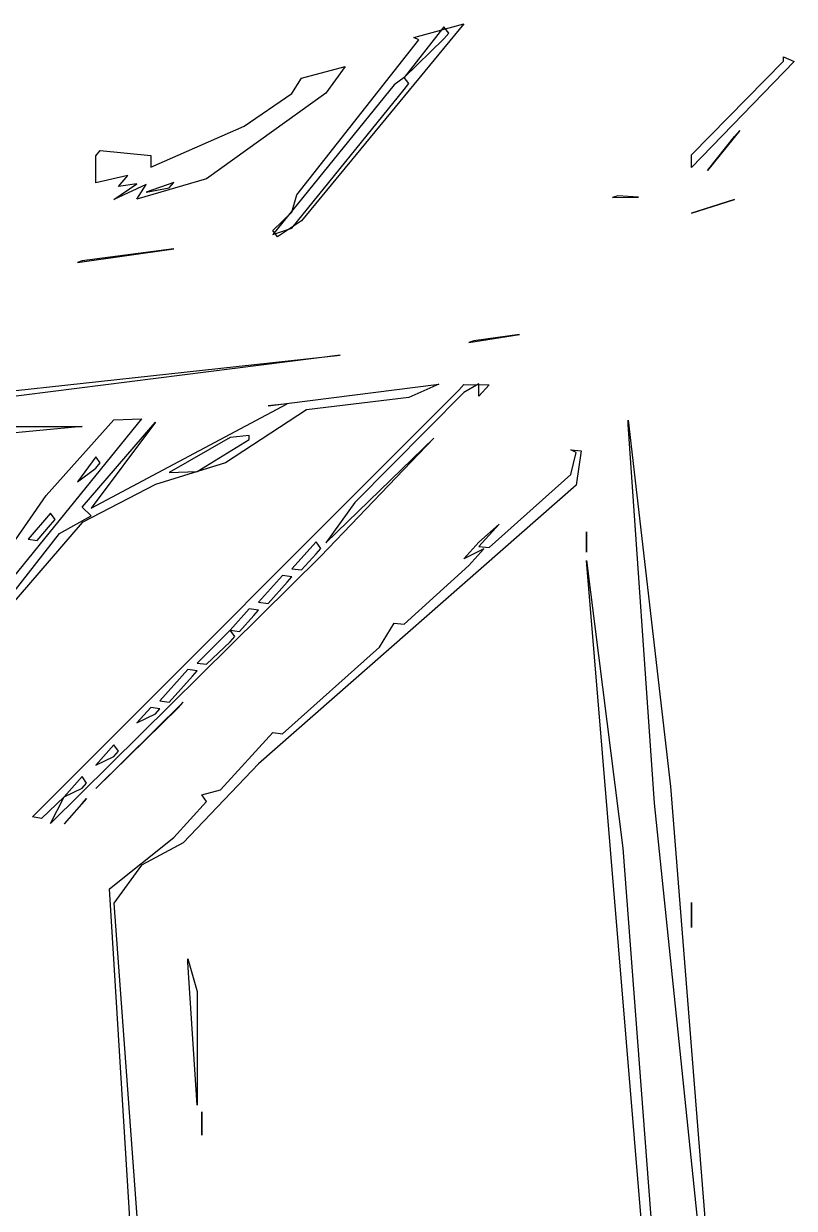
# Model space of a CAD drawing. Extents: x -13044 to 47959, y -15328 to 42462.
# Drawn here: x 33586 to 47959, y 20362 to 42462 of the extents above; entities that cross this region are included whole.
import ezdxf

# ---------------------------------------------------------------- set-up
doc = ezdxf.new("R2010")
doc.units = 0

msp = doc.modelspace()

# ---------------------------------------------------------------- linework, layer by layer
for p, q in [((41795.0496, 42461.8707), (38768.2465, 38784.2384)), ((41795.0496, 42461.8707, 3989.5833), (38768.2465, 38784.2384, 3807.2917)), ((40863.8909, 42202.4472), (41795.0496, 42461.8707)), ((40863.8909, 42202.4472, 3994.7917), (41795.0496, 42461.8707, 3989.5833)), ((41421.1029, 42402.9451), (40679.1346, 41460.697)), ((41421.1029, 42402.9451, 3994.7917), (40679.1346, 41460.697, 3947.9167)), ((41514.4033, 42285.5597), (41421.1029, 42402.9451)), ((41514.4033, 42285.5597, 3984.375), (41421.1029, 42402.9451, 3994.7917)), ((41421.1029, 42176.6598), (41514.4033, 42285.5597)), ((41421.1029, 42176.6598, 3979.1667), (41514.4033, 42285.5597, 3984.375)), ((38678.5545, 39271.3902), (40956.4524, 42160.574)), ((38678.5545, 39271.3902, 3843.75), (40956.4524, 42160.574, 3989.5833)), ((40679.1346, 41460.697), (41421.1029, 42176.6598)), ((40679.1346, 41460.697, 3947.9167), (41421.1029, 42176.6598, 3979.1667)), ((40956.4524, 42160.574), (40863.8909, 42202.4472)), ((40956.4524, 42160.574, 3989.5833), (40863.8909, 42202.4472, 3994.7917)), ((47754.8397, 41844.1245), (47958.7931, 41755.6923)), ((47754.8397, 41765.2954), (47754.8397, 41844.1245)), ((47754.8397, 41844.1245, 3807.2917), (47958.7931, 41755.6923, 3796.875)), ((47754.8397, 41765.2954, 3802.0833), (47754.8397, 41844.1245, 3807.2917)), ((38768.2465, 41448.3852), (39580.7616, 41666.3069)), ((38768.2465, 41448.3852, 3994.7917), (39580.7616, 41666.3069, 3989.5833)), ((39580.7616, 41666.3069), (39218.4642, 41164.9093)), ((39580.7616, 41666.3069, 3989.5833), (39218.4642, 41164.9093, 3963.5417)), ((46043.8158, 40014.9633), (47754.8397, 41765.2954)), ((46043.8158, 40014.9633, 3723.9583), (47754.8397, 41765.2954, 3802.0833)), ((47958.7931, 41755.6923), (46043.8158, 39781.232)), ((47958.7931, 41755.6923, 3796.875), (46043.8158, 39781.232, 3708.3333)), ((38588.9791, 41162.1572), (38768.2465, 41448.3852)), ((38588.9791, 41162.1572, 3979.1667), (38768.2465, 41448.3852, 3994.7917)), ((40679.1346, 41460.697), (40494.8654, 41320.352)), ((40679.1346, 41460.697, 3947.9167), (40494.8654, 41320.352, 3942.7083)), ((40771.4517, 41343.3095), (40679.1346, 41460.697)), ((40771.4517, 41343.3095, 3937.5), (40679.1346, 41460.697, 3947.9167)), ((40679.1346, 41235.6068), (40771.4517, 41343.3095)), ((40679.1346, 41235.6068, 3932.2917), (40771.4517, 41343.3095, 3937.5)), ((39218.4642, 41164.9093), (36996.3148, 39568.9067)), ((39218.4642, 41164.9093, 3963.5417), (36996.3148, 39568.9067, 3906.25)), ((37699.5921, 40549.8462), (38588.9791, 41162.1572)), ((37699.5921, 40549.8462, 3958.3333), (38588.9791, 41162.1572, 3979.1667)), ((40494.8654, 41320.352), (38231.8398, 38527.8788)), ((40494.8654, 41320.352, 3942.7083), (38231.8398, 38527.8788, 3802.0833)), ((38588.9791, 38649.291), (40679.1346, 41235.6068)), ((38588.9791, 38649.291, 3802.0833), (40679.1346, 41235.6068, 3932.2917)), ((35954.8566, 39783.6198), (37699.5921, 40549.8462)), ((35954.8566, 39783.6198, 3947.9167), (37699.5921, 40549.8462, 3958.3333)), ((46944.6533, 40470.743), (46342.8573, 39723.8614)), ((46944.6533, 40470.743, 3734.375), (46342.8573, 39723.8614, 3697.9167)), ((46844.0083, 40358.8904), (46944.6533, 40470.743)), ((46844.0083, 40358.8904, 3729.1667), (46944.6533, 40470.743, 3734.375)), ((46342.8573, 39723.8614), (46844.0083, 40358.8904)), ((46342.8573, 39723.8614, 3697.9167), (46844.0083, 40358.8904, 3729.1667)), ((34929.2207, 39995.071), (35014.0949, 40097.5535)), ((34929.2207, 39995.071, 3989.5833), (35014.0949, 40097.5535, 3994.7917)), ((35014.0949, 40097.5535), (35954.8566, 40001.1004)), ((35014.0949, 40097.5535, 3994.7917), (35954.8566, 40001.1004, 3963.5417)), ((35954.8566, 40001.1004), (35954.8566, 39783.6198)), ((35954.8566, 40001.1004, 3963.5417), (35954.8566, 39783.6198, 3947.9167)), ((46043.8158, 39781.232), (46043.8158, 40014.9633)), ((46043.8158, 39781.232, 3708.3333), (46043.8158, 40014.9633, 3723.9583)), ((34929.2207, 39491.471), (34929.2207, 39995.071)), ((34929.2207, 39491.471, 3953.125), (34929.2207, 39995.071, 3989.5833)), ((35525.6063, 39631.2397), (34929.2207, 39491.471)), ((35525.6063, 39631.2397, 3947.9167), (34929.2207, 39491.471, 3953.125)), ((35354.6694, 39426.2161), (35525.6063, 39631.2397)), ((35354.6694, 39426.2161, 3937.5), (35525.6063, 39631.2397, 3947.9167)), ((36996.3148, 39568.9067), (35696.9785, 39185.5898)), ((36996.3148, 39568.9067, 3906.25), (35696.9785, 39185.5898, 3911.4583)), ((35269.3636, 39179.6484), (35696.9785, 39475.0101)), ((35269.3636, 39179.6484, 3921.875), (35696.9785, 39475.0101, 3932.2917)), ((35868.7876, 39463.2768), (35269.3636, 39179.6484)), ((35868.7876, 39463.2768, 3927.0833), (35269.3636, 39179.6484, 3921.875)), ((35696.9785, 39475.0101), (35354.6694, 39426.2161)), ((35696.9785, 39475.0101, 3932.2917), (35354.6694, 39426.2161, 3937.5)), ((35696.9785, 39185.5898), (35868.7876, 39463.2768)), ((35696.9785, 39185.5898, 3911.4583), (35868.7876, 39463.2768, 3927.0833)), ((36386.8537, 39500.6222), (35868.7876, 39318.3822)), ((36386.8537, 39500.6222, 3916.6667), (35868.7876, 39318.3822, 3916.6667)), ((35868.7876, 39318.3822), (36300.2333, 39397.4727)), ((35868.7876, 39318.3822, 3916.6667), (36300.2333, 39397.4727, 3911.4583)), ((36300.2333, 39397.4727), (36386.8537, 39500.6222)), ((36300.2333, 39397.4727, 3911.4583), (36386.8537, 39500.6222, 3916.6667)), ((38588.9791, 38944.9223), (38678.5545, 39271.3902)), ((38588.9791, 38944.9223, 3822.9167), (38678.5545, 39271.3902, 3843.75)), ((44664.3974, 39248.4497), (44566.8704, 39216.2895)), ((44664.3974, 39248.4497, 3703.125), (44566.8704, 39216.2895, 3703.125)), ((44566.8704, 39216.2895), (45055.8335, 39222.7683)), ((44566.8704, 39216.2895, 3703.125), (45055.8335, 39222.7683, 3692.7083)), ((45055.8335, 39222.7683), (44664.3974, 39248.4497)), ((45055.8335, 39222.7683, 3692.7083), (44664.3974, 39248.4497, 3703.125)), ((46043.8158, 38924.2173), (46844.0083, 39183.7895)), ((46043.8158, 38924.2173, 3651.0417), (46844.0083, 39183.7895, 3651.0417)), ((46844.0083, 39183.7895), (46143.3595, 38956.508)), ((46844.0083, 39183.7895, 3651.0417), (46143.3595, 38956.508, 3651.0417)), ((38231.8398, 38601.5948), (38588.9791, 38944.9223)), ((38231.8398, 38601.5948, 3807.2917), (38588.9791, 38944.9223, 3822.9167)), ((46143.3595, 38956.508), (46043.8158, 38924.2173)), ((46143.3595, 38956.508, 3651.0417), (46043.8158, 38924.2173, 3651.0417)), ((38768.2465, 38784.2384), (38320.9508, 38484.4088)), ((38768.2465, 38784.2384, 3807.2917), (38320.9508, 38484.4088, 3796.875)), ((38231.8398, 38527.8788), (38588.9791, 38649.291)), ((38231.8398, 38527.8788, 3802.0833), (38588.9791, 38649.291, 3802.0833)), ((38320.9508, 38484.4088), (38231.8398, 38601.5948)), ((38320.9508, 38484.4088, 3796.875), (38231.8398, 38601.5948, 3807.2917)), ((34590.796, 38007.6896), (36386.8537, 38264.289)), ((34590.796, 38007.6896, 3854.1667), (36386.8537, 38264.289, 3828.125)), ((36386.8537, 38264.289), (34675.2418, 38036.851)), ((36386.8537, 38264.289, 3828.125), (34675.2418, 38036.851, 3854.1667)), ((34675.2418, 38036.851), (34590.796, 38007.6896)), ((34675.2418, 38036.851, 3854.1667), (34590.796, 38007.6896, 3854.1667)), ((41888.8475, 36516.8849), (42833.7434, 36663.9206)), ((41888.8475, 36516.8849, 3578.125), (42833.7434, 36663.9206, 3567.7083)), ((41982.7704, 36546.6463), (41888.8475, 36516.8849)), ((41982.7704, 36546.6463, 3578.125), (41888.8475, 36516.8849, 3578.125)), ((42833.7434, 36663.9206), (41982.7704, 36546.6463)), ((42833.7434, 36663.9206, 3567.7083), (41982.7704, 36546.6463, 3578.125)), ((18354.0709, 33976.7997), (39490.0094, 36277.5054)), ((18354.0709, 33976.7997, 3984.375), (39490.0094, 36277.5054, 3614.5833)), ((39490.0094, 36277.5054), (29555.5804, 35025.8566)), ((39490.0094, 36277.5054, 3614.5833), (29555.5804, 35025.8566, 3760.4167)), ((33752.1664, 27663.2542), (41701.3764, 35626.1128)), ((33752.1664, 27663.2542, 3119.7917), (41701.3764, 35626.1128, 3520.8333)), ((38142.8444, 35329.8875), (41327.9263, 35736.1183)), ((38142.8444, 35329.8875, 3578.125), (41327.9263, 35736.1183, 3536.4583)), ((41327.9263, 35736.1183), (40771.4517, 35487.0986)), ((41327.9263, 35736.1183, 3536.4583), (40771.4517, 35487.0986, 3531.25)), ((41701.3764, 35626.1128), (41795.0496, 35730.871)), ((41701.3764, 35626.1128, 3520.8333), (41795.0496, 35730.871, 3526.0417)), ((42076.8186, 35742.8619), (41795.0496, 35579.6126)), ((42076.8186, 35742.8619, 3520.8333), (41795.0496, 35579.6126, 3515.625)), ((41795.0496, 35730.871), (42265.2917, 35725.5887)), ((41795.0496, 35730.871, 3526.0417), (42265.2917, 35725.5887, 3515.625)), ((42076.8186, 35515.5204), (42076.8186, 35742.8619)), ((42076.8186, 35515.5204, 3505.2083), (42076.8186, 35742.8619, 3520.8333)), ((42265.2917, 35725.5887), (42076.8186, 35515.5204)), ((42265.2917, 35725.5887, 3515.625), (42076.8186, 35515.5204, 3505.2083)), ((34844.454, 33421.9571), (38499.5202, 35369.0477)), ((34844.454, 33421.9571, 3515.625), (38499.5202, 35369.0477, 3572.9167)), ((38499.5202, 35369.0477), (38142.8444, 35329.8875)), ((38499.5202, 35369.0477, 3572.9167), (38142.8444, 35329.8875, 3578.125)), ((40771.4517, 35487.0986), (38858.0553, 35260.3074)), ((40771.4517, 35487.0986, 3531.25), (38858.0553, 35260.3074, 3557.2917)), ((41795.0496, 35579.6126), (39762.6231, 33532.4702)), ((41795.0496, 35579.6126, 3515.625), (39762.6231, 33532.4702, 3416.6667)), ((38858.0553, 35260.3074), (37347.047, 34272.0716)), ((38858.0553, 35260.3074, 3557.2917), (37347.047, 34272.0716, 3520.8333)), ((35782.8283, 35088.8765), (29712.0778, 27611.0828)), ((35782.8283, 35088.8765, 3614.5833), (29712.0778, 27611.0828, 3197.9167)), ((34675.2418, 34949.1718), (30104.9924, 34516.7469)), ((34675.2418, 34949.1718, 3630.2083), (30104.9924, 34516.7469, 3708.3333)), ((33336.7858, 34944.3955), (34675.2418, 34949.1718)), ((33336.7858, 34944.3955, 3661.4583), (34675.2418, 34949.1718, 3630.2083)), ((34002.6482, 33660.7551), (35269.3636, 35068.4959)), ((34002.6482, 33660.7551, 3552.0833), (35269.3636, 35068.4959, 3625)), ((34675.2418, 33441.2355), (35954.8566, 34926.5531)), ((34675.2418, 33441.2355, 3520.8333), (35954.8566, 34926.5531, 3598.9583)), ((36041.0354, 35026.5855), (34844.454, 33421.9571)), ((36041.0354, 35026.5855, 3604.1667), (34844.454, 33421.9571, 3515.625)), ((35269.3636, 35068.4959), (35782.8283, 35088.8765)), ((35269.3636, 35068.4959, 3625), (35782.8283, 35088.8765, 3614.5833)), ((35954.8566, 34926.5531), (36041.0354, 35026.5855)), ((35954.8566, 34926.5531, 3598.9583), (36041.0354, 35026.5855, 3604.1667)), ((44859.8493, 35062.7904), (45647.0018, 28228.6532)), ((44859.8493, 34985.5157), (44859.8493, 35062.7904)), ((44859.8493, 35062.7904, 3416.6667), (45647.0018, 28228.6532, 2942.7083)), ((44859.8493, 34985.5157, 3411.4583), (44859.8493, 35062.7904, 3416.6667)), ((45350.8127, 27921.586), (44859.8493, 34985.5157)), ((45350.8127, 27921.586, 2927.0833), (44859.8493, 34985.5157, 3411.4583)), ((37435.0128, 34739.1554), (36300.2333, 34091.9079)), ((37435.0128, 34739.1554, 3552.0833), (36300.2333, 34091.9079, 3531.25)), ((36821.6241, 34108.6839), (37788.0133, 34703.1076)), ((36821.6241, 34108.6839, 3520.8333), (37788.0133, 34703.1076, 3541.6667)), ((37788.0133, 34776.5853), (37435.0128, 34739.1554)), ((37788.0133, 34776.5853, 3546.875), (37435.0128, 34739.1554, 3552.0833)), ((37788.0133, 34703.1076), (37788.0133, 34776.5853)), ((37788.0133, 34703.1076, 3541.6667), (37788.0133, 34776.5853, 3546.875)), ((41234.8731, 34727.7625), (39128.1855, 32525.8248)), ((41234.8731, 34727.7625, 3468.75), (39128.1855, 32525.8248, 3359.375)), ((39218.4642, 32775.133), (41234.8731, 34727.7625)), ((39218.4642, 32775.133, 3375), (41234.8731, 34727.7625, 3468.75)), ((43791.3932, 34511.9088), (43984.4764, 34492.7617)), ((43887.8696, 34463.9653), (43791.3932, 34511.9088)), ((43791.3932, 34511.9088, 3401.0417), (43984.4764, 34492.7617, 3395.8333)), ((43887.8696, 34463.9653, 3395.8333), (43791.3932, 34511.9088, 3401.0417)), ((43984.4764, 34492.7617), (43887.8696, 33849.9423)), ((43984.4764, 34492.7617, 3395.8333), (43887.8696, 33849.9423, 3354.1667)), ((34929.2207, 34383.5282), (34590.796, 33917.3039)), ((34929.2207, 34383.5282, 3583.3333), (34590.796, 33917.3039, 3557.2917)), ((35014.0949, 34266.491), (34929.2207, 34383.5282)), ((35014.0949, 34266.491, 3572.9167), (34929.2207, 34383.5282, 3583.3333)), ((34929.2207, 34167.6996), (35014.0949, 34266.491)), ((34929.2207, 34167.6996, 3567.7083), (35014.0949, 34266.491, 3572.9167)), ((37347.047, 34272.0716), (36041.0354, 33865.9486)), ((37347.047, 34272.0716, 3520.8333), (36041.0354, 33865.9486, 3520.8333)), ((43791.3932, 34051.7024), (43887.8696, 34463.9653)), ((43791.3932, 34051.7024, 3369.7917), (43887.8696, 34463.9653, 3395.8333)), ((34590.796, 33917.3039), (34929.2207, 34167.6996)), ((34590.796, 33917.3039, 3557.2917), (34929.2207, 34167.6996, 3567.7083)), ((36300.2333, 34091.9079), (36821.6241, 34108.6839)), ((36300.2333, 34091.9079, 3531.25), (36821.6241, 34108.6839, 3520.8333)), ((42265.2917, 32690.3211), (43791.3932, 34051.7024)), ((42265.2917, 32690.3211, 3307.2917), (43791.3932, 34051.7024, 3369.7917)), ((36041.0354, 33865.9486), (34675.2418, 33154.0095)), ((36041.0354, 33865.9486, 3520.8333), (34675.2418, 33154.0095, 3500)), ((43887.8696, 33849.9423), (37965.1991, 28652.0348)), ((43887.8696, 33849.9423, 3354.1667), (37965.1991, 28652.0348, 3109.375)), ((33254.0212, 32573.0261), (34002.6482, 33660.7551)), ((33254.0212, 32573.0261, 3489.5833), (34002.6482, 33660.7551, 3552.0833)), ((34844.454, 33278.1624), (34675.2418, 33441.2355)), ((34844.454, 33278.1624, 3505.2083), (34675.2418, 33441.2355, 3520.8333)), ((39762.6231, 33532.4702), (39218.4642, 32775.133)), ((39762.6231, 33532.4702, 3416.6667), (39218.4642, 32775.133, 3375)), ((34675.2418, 33154.0095), (31862.689, 29895.3688)), ((34675.2418, 33154.0095, 3500), (31862.689, 29895.3688, 3322.9167)), ((34086.3522, 33329.6021), (33668.8819, 32843.2288)), ((34086.3522, 33329.6021, 3526.0417), (33668.8819, 32843.2288, 3500)), ((34170.1615, 33212.6382), (34086.3522, 33329.6021)), ((34170.1615, 33212.6382, 3515.625), (34086.3522, 33329.6021, 3526.0417)), ((34086.3522, 33115.1312), (34170.1615, 33212.6382)), ((34086.3522, 33115.1312, 3510.4167), (34170.1615, 33212.6382, 3515.625)), ((34254.0765, 32952.3663), (34844.454, 33278.1624)), ((34254.0765, 32952.3663, 3494.7917), (34844.454, 33278.1624, 3505.2083)), ((31862.689, 29895.3688), (34254.0765, 32952.3663)), ((31862.689, 29895.3688, 3322.9167), (34254.0765, 32952.3663, 3494.7917)), ((33835.5555, 32823.3447), (34086.3522, 33115.1312)), ((33835.5555, 32823.3447, 3494.7917), (34086.3522, 33115.1312, 3510.4167)), ((42076.8186, 32787.4226), (42454.2689, 33124.842)), ((42454.2689, 33124.842), (42076.8186, 32711.6421)), ((42076.8186, 32787.4226, 3317.7083), (42454.2689, 33124.842, 3333.3333)), ((42454.2689, 33124.842, 3333.3333), (42076.8186, 32711.6421, 3312.5)), ((44081.2138, 32984.4634), (44081.2138, 32600.18)), ((44081.2138, 32907.6067), (44081.2138, 32984.4634)), ((44081.2138, 32984.4634, 3291.6667), (44081.2138, 32600.18, 3265.625)), ((44081.2138, 32907.6067, 3286.4583), (44081.2138, 32984.4634, 3291.6667)), ((33668.8819, 32843.2288), (33835.5555, 32823.3447)), ((33668.8819, 32843.2288, 3500), (33835.5555, 32823.3447, 3494.7917)), ((39038.0246, 32795.8843), (38588.9791, 32293.2177)), ((39038.0246, 32795.8843, 3380.2083), (38588.9791, 32293.2177, 3354.1667)), ((39128.1855, 32674.2195), (39038.0246, 32795.8843)), ((39128.1855, 32674.2195, 3369.7917), (39038.0246, 32795.8843, 3380.2083)), ((41795.0496, 32478.815), (42076.8186, 32787.4226)), ((41795.0496, 32478.815, 3302.0833), (42076.8186, 32787.4226, 3317.7083)), ((42076.8186, 32711.6421), (42265.2917, 32690.3211)), ((42076.8186, 32711.6421, 3312.5), (42265.2917, 32690.3211, 3307.2917)), ((44081.2138, 32600.18), (44081.2138, 32907.6067)), ((44081.2138, 32600.18, 3265.625), (44081.2138, 32907.6067, 3286.4583)), ((39128.1855, 32525.8248), (34086.3522, 27538.8871)), ((39128.1855, 32525.8248, 3359.375), (34086.3522, 27538.8871, 3104.1667)), ((38768.2465, 32271.8794), (39038.0246, 32573.4376)), ((38768.2465, 32271.8794, 3348.9583), (39038.0246, 32573.4376, 3364.5833)), ((39038.0246, 32573.4376), (39128.1855, 32674.2195)), ((39038.0246, 32573.4376, 3364.5833), (39128.1855, 32674.2195, 3369.7917)), ((42170.9923, 32663.0732), (41795.0496, 32478.815)), ((42170.9923, 32663.0732, 3307.2917), (41795.0496, 32478.815, 3302.0833)), ((41888.8475, 32354.5085), (42170.9923, 32663.0732)), ((41888.8475, 32354.5085, 3291.6667), (42170.9923, 32663.0732, 3307.2917)), ((38588.9791, 32293.2177), (38768.2465, 32271.8794)), ((38588.9791, 32293.2177, 3354.1667), (38768.2465, 32271.8794, 3348.9583)), ((40679.1346, 31256.6088), (41888.8475, 32354.5085)), ((40679.1346, 31256.6088, 3239.5833), (41888.8475, 32354.5085, 3291.6667)), ((45746.0017, 12470.1814), (44081.2138, 32446.4666)), ((44081.2138, 32446.4666), (44762.0569, 27079.5404)), ((45746.0017, 12470.1814, 1885.4167), (44081.2138, 32446.4666, 3255.2083)), ((44081.2138, 32446.4666, 3255.2083), (44762.0569, 27079.5404, 2880.2083)), ((38410.1775, 32166.877), (37965.1991, 31668.5242)), ((38410.1775, 32166.877, 3348.9583), (37965.1991, 31668.5242, 3322.9167)), ((38142.8444, 31646.4728), (38499.5202, 32045.3568)), ((38142.8444, 31646.4728, 3317.7083), (38499.5202, 32045.3568, 3338.5417)), ((38588.9791, 32145.4021), (38410.1775, 32166.877)), ((38588.9791, 32145.4021, 3343.75), (38410.1775, 32166.877, 3348.9583)), ((38499.5202, 32045.3568), (38588.9791, 32145.4021)), ((38499.5202, 32045.3568, 3338.5417), (38588.9791, 32145.4021, 3343.75)), ((37965.1991, 31668.5242), (38142.8444, 31646.4728)), ((37965.1991, 31668.5242, 3322.9167), (38142.8444, 31646.4728, 3317.7083)), ((37788.0133, 31543.563), (37435.0128, 31148.0312)), ((37788.0133, 31543.563, 3317.7083), (37435.0128, 31148.0312, 3296.875)), ((37611.2851, 31125.393), (37876.5489, 31422.1899)), ((37611.2851, 31125.393, 3291.6667), (37876.5489, 31422.1899, 3307.2917)), ((37965.1991, 31521.3784), (37788.0133, 31543.563)), ((37965.1991, 31521.3784, 3312.5), (37788.0133, 31543.563, 3317.7083)), ((37876.5489, 31422.1899), (37965.1991, 31521.3784)), ((37876.5489, 31422.1899, 3307.2917), (37965.1991, 31521.3784, 3312.5)), ((40219.3712, 30827.836), (40494.8654, 31279.5814)), ((40219.3712, 30827.836, 3218.75), (40494.8654, 31279.5814, 3244.7917)), ((40494.8654, 31279.5814), (40679.1346, 31256.6088)), ((40494.8654, 31279.5814, 3244.7917), (40679.1346, 31256.6088, 3239.5833)), ((37435.0128, 31148.0312), (36821.6241, 30533.6971)), ((37435.0128, 31148.0312, 3296.875), (36821.6241, 30533.6971, 3265.625)), ((37435.0128, 31148.0312), (37611.2851, 31125.393)), ((37523.0921, 31026.7161), (37435.0128, 31148.0312)), ((37435.0128, 31148.0312, 3296.875), (37611.2851, 31125.393, 3291.6667)), ((37523.0921, 31026.7161, 3286.4583), (37435.0128, 31148.0312, 3296.875)), ((37435.0128, 30928.1664), (37523.0921, 31026.7161)), ((37435.0128, 30928.1664, 3281.25), (37523.0921, 31026.7161, 3286.4583)), ((36996.3148, 30510.3711), (37435.0128, 30928.1664)), ((36996.3148, 30510.3711, 3260.4167), (37435.0128, 30928.1664, 3281.25)), ((38410.1775, 29214.4039), (40219.3712, 30827.836)), ((38410.1775, 29214.4039, 3140.625), (40219.3712, 30827.836, 3218.75)), ((36821.6241, 30533.6971), (36996.3148, 30510.3711)), ((36821.6241, 30533.6971, 3265.625), (36996.3148, 30510.3711, 3260.4167)), ((36647.3815, 30411.2326), (36127.3244, 29827.9579)), ((36647.3815, 30411.2326, 3260.4167), (36127.3244, 29827.9579, 3229.1667)), ((36300.2333, 29803.8486), (36734.4469, 30290.1453)), ((36300.2333, 29803.8486, 3223.9583), (36734.4469, 30290.1453, 3250)), ((36821.6241, 30387.7793), (36647.3815, 30411.2326)), ((36821.6241, 30387.7793, 3255.2083), (36647.3815, 30411.2326, 3260.4167)), ((36734.4469, 30290.1453), (36821.6241, 30387.7793)), ((36734.4469, 30290.1453, 3250), (36821.6241, 30387.7793, 3255.2083)), ((36560.4276, 29803.978), (34929.2207, 28196.4425)), ((36560.4276, 29803.978, 3218.75), (34929.2207, 28196.4425, 3135.4167)), ((34929.2207, 28196.4425), (36473.5851, 29706.9054)), ((34929.2207, 28196.4425, 3135.4167), (36473.5851, 29706.9054, 3213.5417)), ((35954.8566, 29707.0186), (35696.9785, 29417.6546)), ((35954.8566, 29707.0186, 3223.9583), (35696.9785, 29417.6546, 3208.3333)), ((36127.3244, 29682.7856), (35954.8566, 29707.0186)), ((36127.3244, 29682.7856, 3218.75), (35954.8566, 29707.0186, 3223.9583)), ((36041.0354, 29586.1002), (36127.3244, 29682.7856)), ((36041.0354, 29586.1002, 3213.5417), (36127.3244, 29682.7856, 3218.75)), ((36127.3244, 29827.9579), (36300.2333, 29803.8486)), ((36127.3244, 29827.9579, 3229.1667), (36300.2333, 29803.8486, 3223.9583)), ((36473.5851, 29706.9054), (36560.4276, 29803.978)), ((36473.5851, 29706.9054, 3213.5417), (36560.4276, 29803.978, 3218.75)), ((35696.9785, 29417.6546), (36041.0354, 29586.1002)), ((35696.9785, 29417.6546, 3208.3333), (36041.0354, 29586.1002, 3213.5417)), ((37259.1945, 28169.6631), (38231.8398, 29239.6532)), ((37259.1945, 28169.6631, 3088.5417), (38231.8398, 29239.6532, 3145.8333)), ((38231.8398, 29239.6532), (38410.1775, 29214.4039)), ((38231.8398, 29239.6532, 3145.8333), (38410.1775, 29214.4039, 3140.625)), ((35269.3636, 29009.9553), (34929.2207, 28628.0997)), ((35269.3636, 29009.9553, 3187.5), (34929.2207, 28628.0997, 3166.6667)), ((35354.6694, 28889.2084), (35269.3636, 29009.9553)), ((35354.6694, 28889.2084, 3177.0833), (35269.3636, 29009.9553, 3187.5)), ((34929.2207, 28628.0997), (35269.3636, 28793.5788)), ((34929.2207, 28628.0997, 3166.6667), (35269.3636, 28793.5788, 3171.875)), ((35269.3636, 28793.5788), (35354.6694, 28889.2084)), ((35269.3636, 28793.5788, 3171.875), (35354.6694, 28889.2084, 3177.0833)), ((37965.1991, 28652.0348), (36560.4276, 27182.5058)), ((37965.1991, 28652.0348, 3109.375), (36560.4276, 27182.5058, 3031.25)), ((34675.2418, 28414.7811), (34338.0972, 28036.1104)), ((34675.2418, 28414.7811, 3156.25), (34338.0972, 28036.1104, 3135.4167)), ((34759.7944, 28294.1923), (34675.2418, 28414.7811)), ((34759.7944, 28294.1923, 3145.8333), (34675.2418, 28414.7811, 3156.25)), ((34675.2418, 28199.3616), (34759.7944, 28294.1923)), ((34675.2418, 28199.3616, 3140.625), (34759.7944, 28294.1923, 3145.8333)), ((34338.0972, 28036.1104), (34675.2418, 28199.3616)), ((34338.0972, 28036.1104, 3135.4167), (34675.2418, 28199.3616, 3140.625)), ((36908.9133, 28076.348), (37259.1945, 28169.6631)), ((36908.9133, 28076.348, 3088.5417), (37259.1945, 28169.6631, 3088.5417)), ((36996.3148, 27953.5264), (36908.9133, 28076.348)), ((36996.3148, 27953.5264, 3078.125), (36908.9133, 28076.348, 3088.5417)), ((45647.0018, 28228.6532), (46743.5019, 14491.0655)), ((45647.0018, 28228.6532, 2942.7083), (46743.5019, 14491.0655, 2010.4167)), ((34338.0972, 28036.1104), (33919.0493, 27636.849)), ((34338.0972, 28036.1104, 3135.4167), (33919.0493, 27636.849, 3114.5833)), ((34086.3522, 27538.8871), (34338.0972, 28036.1104)), ((34086.3522, 27538.8871, 3104.1667), (34338.0972, 28036.1104, 3135.4167)), ((34759.7944, 28006.7848), (34338.0972, 27534.7321)), ((34759.7944, 28006.7848, 3125), (34338.0972, 27534.7321, 3098.9583)), ((34338.0972, 27534.7321), (34675.2418, 27912.1356)), ((34338.0972, 27534.7321, 3098.9583), (34675.2418, 27912.1356, 3119.7917)), ((34675.2418, 27912.1356), (34759.7944, 28006.7848)), ((34675.2418, 27912.1356, 3119.7917), (34759.7944, 28006.7848, 3125)), ((36386.8537, 27282.7417), (36996.3148, 27953.5264)), ((36386.8537, 27282.7417, 3041.6667), (36996.3148, 27953.5264, 3078.125)), ((46743.5019, 14491.0655), (45350.8127, 27921.586)), ((46743.5019, 14491.0655, 2010.4167), (45350.8127, 27921.586, 2927.0833)), ((33919.0493, 27636.849), (33752.1664, 27663.2542)), ((33919.0493, 27636.849, 3114.5833), (33752.1664, 27663.2542, 3119.7917)), ((35184.1661, 26319.4391), (36386.8537, 27282.7417)), ((35184.1661, 26319.4391, 2994.7917), (36386.8537, 27282.7417, 3041.6667)), ((36560.4276, 27182.5058), (35782.8283, 26762.742)), ((36560.4276, 27182.5058, 3031.25), (35782.8283, 26762.742, 3015.625)), ((44762.0569, 27079.5404), (45845.1371, 12795.5107)), ((44762.0569, 27079.5404, 2880.2083), (45845.1371, 12795.5107, 1906.25)), ((35782.8283, 26762.742), (35269.3636, 26052.8104)), ((35782.8283, 26762.742, 3015.625), (35269.3636, 26052.8104, 2973.9583)), ((36821.6241, 36.8717), (35184.1661, 26319.4391)), ((36821.6241, 36.8717, 1088.5417), (35184.1661, 26319.4391, 2994.7917)), ((35269.3636, 26052.8104), (36734.4469, 6010.4141)), ((35269.3636, 26052.8104, 2973.9583), (36734.4469, 6010.4141, 1515.625)), ((46043.8158, 26068.9967), (46043.8158, 25601.5341)), ((46043.8158, 25991.0863), (46043.8158, 26068.9967)), ((46043.8158, 26068.9967, 2791.6667), (46043.8158, 25601.5341, 2760.4167)), ((46043.8158, 25991.0863, 2786.4583), (46043.8158, 26068.9967, 2791.6667)), ((46043.8158, 25601.5341), (46043.8158, 25991.0863)), ((46043.8158, 25601.5341, 2760.4167), (46043.8158, 25991.0863, 2786.4583)), ((36647.3815, 25019.196), (36821.6241, 24405.1485)), ((36647.3815, 24946.3307), (36647.3815, 25019.196)), ((36647.3815, 25019.196, 2875), (36821.6241, 24405.1485, 2828.125)), ((36647.3815, 24946.3307, 2869.7917), (36647.3815, 25019.196, 2875)), ((36821.6241, 22289.34), (36647.3815, 24946.3307)), ((36821.6241, 22289.34, 2677.0833), (36647.3815, 24946.3307, 2869.7917)), ((36821.6241, 24405.1485), (36821.6241, 22289.34)), ((36821.6241, 24405.1485, 2828.125), (36821.6241, 22289.34, 2677.0833)), ((36908.9133, 22162.8799), (36908.9133, 21724.8452)), ((36908.9133, 22089.8741), (36908.9133, 22162.8799)), ((36908.9133, 22162.8799, 2666.6667), (36908.9133, 21724.8452, 2635.4167)), ((36908.9133, 22089.8741, 2661.4583), (36908.9133, 22162.8799, 2666.6667)), ((36908.9133, 21724.8452), (36908.9133, 22089.8741)), ((36908.9133, 21724.8452, 2635.4167), (36908.9133, 22089.8741, 2661.4583))]:
    msp.add_line(p, q)

doc.saveas('drawing.dxf')
